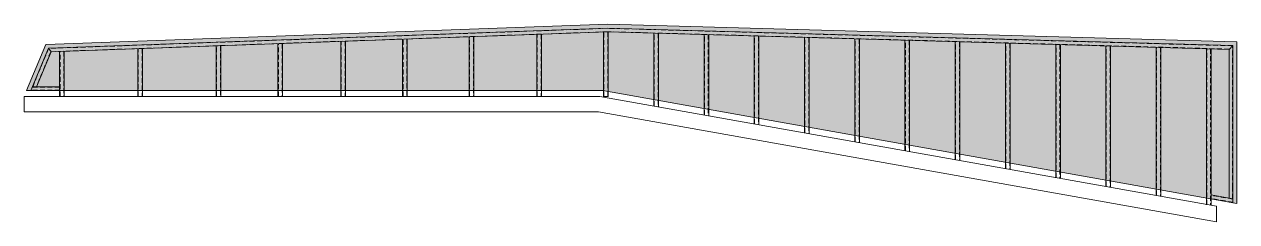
# Model space of a CAD drawing. Header units: millimetres. Extents: x 120648 to 183400, y 58803 to 69040.
import ezdxf

# ---------------------------------------------------------------- set-up
doc = ezdxf.new("R2010")
doc.units = ezdxf.units.MM
doc.header["$MEASUREMENT"] = 0
doc.linetypes.add('HIDDEN2', pattern=[4.7625, 3.175, -1.5875])
for name, color, linetype, lineweight in [('NDC_S_CONTINUOUS', 3, 'CONTINUOUS', 20), ('NDC_S_HATCH MATERIAL', 8, 'CONTINUOUS', 13), ('NDC_S_HIDDEN', 8, 'HIDDEN2', 13), ('NDC_S_SLAB', 2, 'CONTINUOUS', 20)]:
    doc.layers.add(name, color=color, linetype=linetype, lineweight=lineweight)

msp = doc.modelspace()

# ---------------------------------------------------------------- hatches: boundary and pattern name
at = {"layer": 'NDC_S_HATCH MATERIAL'}
h = msp.add_hatch(dxfattribs=at)
h.set_pattern_fill('ANSI36', color=256, scale=2000)
h.paths.add_polyline_path([(120772, 65600), (150600, 65600), (183400, 59757), (183400, 60570), (183400, 68128), (150843, 69040), (121762, 67994)])

# ---------------------------------------------------------------- linework, layer by layer
at = {"layer": 'NDC_S_CONTINUOUS'}
for p, q in [((121898, 67799), (122034, 67604)), ((183000, 67739), (183200, 67934)), ((120648, 65300), (120648, 64500)), ((122480, 65600), (120988, 65600)), ((122480, 65800), (121071, 65800)), ((183200, 59996), (182070, 60198)), ((183200, 59793), (182070, 59994)), ((182350, 59616), (182350, 58803))]:
    msp.add_line(p, q, dxfattribs=at)
for points in [[(183200, 59793), (183200, 60570), (183200, 67934), (150844, 68840), (121898, 67799), (120988, 65600)], [(183000, 60032), (183000, 60570), (183000, 67739), (150845, 68640), (122034, 67604), (121288, 65800)], [(147420, 68517), (147420, 65300), (147180, 65300), (147180, 68508)], [(150870, 68639), (150870, 65300), (150630, 65300), (150630, 68632)], [(153230, 64803), (153230, 68573)], [(153470, 68567), (153470, 64760)], [(155830, 64340), (155830, 68501)], [(156070, 68494), (156070, 64297)], [(158430, 63876), (158430, 68428)], [(158670, 68421), (158670, 63834)], [(126770, 67774), (126770, 65300), (126530, 65300), (126530, 67766)], [(130820, 67920), (130820, 65300), (130580, 65300), (130580, 67911)], [(134020, 68035), (134020, 65300), (133780, 65300), (133780, 68026)], [(137270, 68152), (137270, 65300), (137030, 65300), (137030, 68143)], [(140470, 68267), (140470, 65300), (140230, 65300), (140230, 68258)], [(143920, 68391), (143920, 65300), (143680, 65300), (143680, 68382)], [(161030, 63413), (161030, 68355)], [(161270, 68348), (161270, 63371)], [(163630, 62950), (163630, 68282)], [(163870, 68275), (163870, 62907)], [(166230, 62487), (166230, 68209)], [(166470, 68202), (166470, 62444)], [(168830, 62024), (168830, 68136)], [(169070, 68130), (169070, 61981)], [(171430, 61561), (171430, 68063)], [(171670, 68057), (171670, 61518)], [(174030, 61098), (174030, 67991)], [(174270, 67984), (174270, 61055)], [(176630, 60635), (176630, 67918)], [(176870, 67911), (176870, 60592)], [(179230, 60171), (179230, 67845)], [(179470, 67838), (179470, 60129)], [(122720, 67628), (122720, 65300), (122480, 65300), (122480, 67620)], [(181830, 59681), (181830, 67772)], [(182070, 67765), (182070, 59681)], [(120648, 65300), (150438, 65300), (182350, 59616)], [(120648, 64500), (150368, 64500), (182350, 58803)]]:
    msp.add_lwpolyline(points, dxfattribs=at)
at = {"layer": 'NDC_S_HIDDEN', "ltscale": 80}
for p, q in [((122480, 65620), (120997, 65620)), ((122480, 65780), (121063, 65780)), ((183200, 59976), (182070, 60177)), ((183200, 59813), (182070, 60015))]:
    msp.add_line(p, q, dxfattribs=at)
for points in [[(183188, 59998), (183188, 60570), (183188, 67922), (150844, 68828), (121906, 67787), (121084, 65800)], [(183012, 60030), (183012, 60570), (183012, 67751), (150845, 68652), (122025, 67616), (121275, 65800)], [(147400, 68516), (147400, 65300), (147200, 65300), (147200, 68509)], [(150850, 68640), (150850, 65300), (150650, 65300), (150650, 68633)], [(153250, 64799), (153250, 68573)], [(153450, 68567), (153450, 64764)], [(155850, 64336), (155850, 68500)], [(156050, 68494), (156050, 64300)], [(158450, 63873), (158450, 68427)], [(158650, 68422), (158650, 63837)], [(126750, 67773), (126750, 65300), (126550, 65300), (126550, 67766)], [(130800, 67919), (130800, 65300), (130600, 65300), (130600, 67912)], [(134000, 68034), (134000, 65300), (133800, 65300), (133800, 68027)], [(137250, 68151), (137250, 65300), (137050, 65300), (137050, 68144)], [(140450, 68266), (140450, 65300), (140250, 65300), (140250, 68259)], [(143900, 68390), (143900, 65300), (143700, 65300), (143700, 68383)], [(161050, 63410), (161050, 68354)], [(161250, 68349), (161250, 63374)], [(163650, 62947), (163650, 68281)], [(163850, 68276), (163850, 62911)], [(166250, 62484), (166250, 68209)], [(166450, 68203), (166450, 62448)], [(168850, 62020), (168850, 68136)], [(169050, 68130), (169050, 61985)], [(171450, 61557), (171450, 68063)], [(171650, 68057), (171650, 61522)], [(174050, 61094), (174050, 67990)], [(174250, 67984), (174250, 61059)], [(176650, 60631), (176650, 67917)], [(176850, 67912), (176850, 60595)], [(179250, 60168), (179250, 67844)], [(179450, 67839), (179450, 60132)], [(122700, 67628), (122700, 65300), (122500, 65300), (122500, 67621)], [(181850, 59681), (181850, 67772)], [(182050, 67766), (182050, 59681)]]:
    msp.add_lwpolyline(points, dxfattribs=at)
at = {"layer": 'NDC_S_SLAB'}
msp.add_lwpolyline([(120772, 65600), (150600, 65600), (183400, 59757), (183400, 60570), (183400, 68128), (150843, 69040), (121762, 67994)], close=True, dxfattribs=at)

doc.saveas('drawing.dxf')
